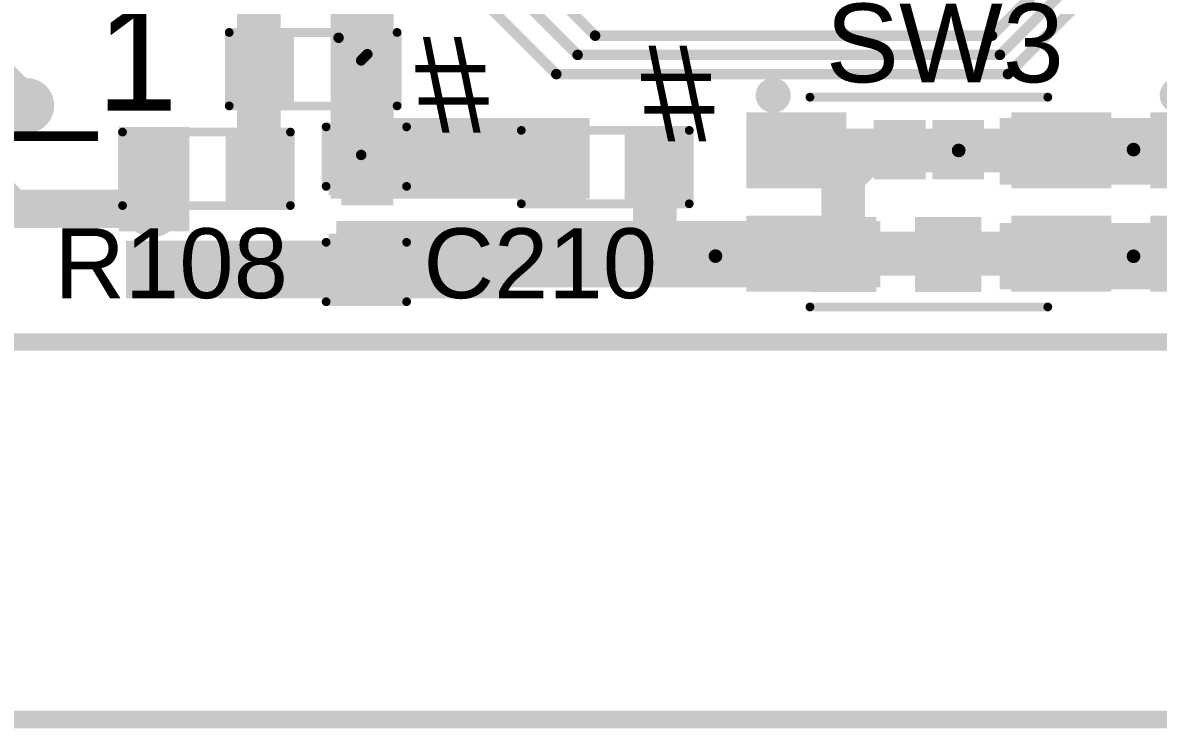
# Model space of a CAD drawing. Header units: millimetres. Extents: x -0.39 to 4.37, y -0.38 to 3.54.
# Drawn here: x 0.64 to 1.289, y -0.328 to 0.075 of the extents above; entities that cross this region are included whole.
import ezdxf

# ---------------------------------------------------------------- set-up
doc = ezdxf.new("R2010")
doc.units = ezdxf.units.MM
doc.header["$MEASUREMENT"] = 0
for name, color, linetype in [('BottomLayer', 5, 'Continuous'), ('BottomPaste', 16, 'Continuous'), ('BottomSolder', 6, 'Continuous'), ('Mechanical1', 6, 'Continuous'), ('Mechanical2', 216, 'Continuous'), ('TopLayer', 1, 'Continuous'), ('TopOverlay', 2, 'Continuous'), ('TopPaste', 8, 'Continuous'), ('TopSolder', 216, 'Continuous'), ('ViaHoleLayer', 16, 'Continuous')]:
    doc.layers.add(name, color=color, linetype=linetype)
doc.styles.add('Arial', font='', dxfattribs={"height": 0.2})
doc.styles.get('Arial').set_extended_font_data('Arial')

# ---------------------------------------------------------------- blocks, each defined once
blk = doc.blocks.new('C__0402_B_19')
at = {"layer": 'BottomLayer'}
for points in [[(-0.009500000000000001, 0.0125), (-0.009499999999999998, -0.0125), (-0.0275, -0.0125), (-0.0275, 0.0125)], [(0.0275, 0.0125), (0.0275, -0.0125), (0.009500000000000001, -0.0125), (0.009499999999999998, 0.0125)]]:
    blk.add_hatch(color=5, dxfattribs=at).paths.add_polyline_path(points)
at = {"layer": 'BottomPaste'}
for points in [[(-0.009500000000000001, 0.0125), (-0.009499999999999998, -0.0125), (-0.0275, -0.0125), (-0.0275, 0.0125)], [(0.0275, 0.0125), (0.0275, -0.0125), (0.009500000000000001, -0.0125), (0.009499999999999998, 0.0125)]]:
    blk.add_hatch(color=16, dxfattribs=at).paths.add_polyline_path(points)
at = {"layer": 'BottomSolder'}
for points in [[(-0.007137800000000001, 0.0148622), (-0.007137799999999999, -0.0148622), (-0.0298622, -0.0148622), (-0.0298622, 0.0148622)], [(0.0298622, 0.0148622), (0.0298622, -0.0148622), (0.007137800000000001, -0.0148622), (0.007137799999999999, 0.0148622)]]:
    blk.add_hatch(color=6, dxfattribs=at).paths.add_polyline_path(points)
blk = doc.blocks.new('RES0603_126')
at = {"layer": 'TopLayer'}
for points in [[(-0.015, 0.0175), (-0.015, -0.0175), (-0.045, -0.0175), (-0.045, 0.0175)], [(0.045, 0.0175), (0.045, -0.0175), (0.015, -0.0175), (0.015, 0.0175)]]:
    blk.add_hatch(color=1, dxfattribs=at).paths.add_polyline_path(points)
at = {"layer": 'TopPaste'}
for points in [[(-0.015, 0.0175), (-0.015, -0.0175), (-0.045, -0.0175), (-0.045, 0.0175)], [(0.045, 0.0175), (0.045, -0.0175), (0.015, -0.0175), (0.015, 0.0175)]]:
    blk.add_hatch(color=8, dxfattribs=at).paths.add_polyline_path(points)
at = {"layer": 'TopSolder'}
for points in [[(-0.011, 0.0215), (-0.011, -0.0215), (-0.049, -0.0215), (-0.049, 0.0215)], [(0.049, 0.0215), (0.049, -0.0215), (0.011, -0.0215), (0.011, 0.0215)]]:
    blk.add_hatch(color=216, dxfattribs=at).paths.add_polyline_path(points)
at = {"layer": 'TopOverlay', "const_width": 0.005}
for points in [[(-0.048, -0.021), (-0.048, 0.021)], [(-0.048, 0.021), (0.048, 0.021)], [(0.048, -0.021), (0.048, 0.021)], [(-0.048, -0.021), (0.048, -0.021)]]:
    blk.add_lwpolyline(points, dxfattribs=at)
at = {"layer": 'TopOverlay', "const_width": 0.0025}
for points in [[(-0.04925, 0.021, 1), (-0.04675, 0.021, 1)], [(-0.04925, 0.021, 1), (-0.04675, 0.021, 1)], [(0.04675, 0.021, 1), (0.04925, 0.021, 1)], [(0.04675, 0.021, 1), (0.04925, 0.021, 1)], [(-0.04925, -0.021, 1), (-0.04675, -0.021, 1)], [(-0.04925, -0.021, 1), (-0.04675, -0.021, 1)], [(0.04675, -0.021, 1), (0.04925, -0.021, 1)], [(0.04675, -0.021, 1), (0.04925, -0.021, 1)]]:
    blk.add_lwpolyline(points, format="xyb", close=True, dxfattribs=at)
blk = doc.blocks.new('RES0603_B_159')
at = {"layer": 'BottomLayer'}
for points in [[(-0.045, -0.0175), (-0.045, 0.0175), (-0.015, 0.0175), (-0.015, -0.0175)], [(0.015, -0.0175), (0.015, 0.0175), (0.045, 0.0175), (0.045, -0.0175)]]:
    blk.add_hatch(color=5, dxfattribs=at).paths.add_polyline_path(points)
at = {"layer": 'BottomPaste'}
for points in [[(-0.045, -0.0175), (-0.045, 0.0175), (-0.015, 0.0175), (-0.015, -0.0175)], [(0.015, -0.0175), (0.015, 0.0175), (0.045, 0.0175), (0.045, -0.0175)]]:
    blk.add_hatch(color=16, dxfattribs=at).paths.add_polyline_path(points)
at = {"layer": 'BottomSolder'}
for points in [[(-0.049, -0.0215), (-0.049, 0.0215), (-0.011, 0.0215), (-0.011, -0.0215)], [(0.011, -0.0215), (0.011, 0.0215), (0.049, 0.0215), (0.049, -0.0215)]]:
    blk.add_hatch(color=6, dxfattribs=at).paths.add_polyline_path(points)
blk = doc.blocks.new('RES0603_B_161')
at = {"layer": 'BottomLayer'}
for points in [[(-0.045, -0.0175), (-0.045, 0.0175), (-0.015, 0.0175), (-0.015, -0.0175)], [(0.015, -0.0175), (0.015, 0.0175), (0.045, 0.0175), (0.045, -0.0175)]]:
    blk.add_hatch(color=5, dxfattribs=at).paths.add_polyline_path(points)
at = {"layer": 'BottomPaste'}
for points in [[(-0.045, -0.0175), (-0.045, 0.0175), (-0.015, 0.0175), (-0.015, -0.0175)], [(0.015, -0.0175), (0.015, 0.0175), (0.045, 0.0175), (0.045, -0.0175)]]:
    blk.add_hatch(color=16, dxfattribs=at).paths.add_polyline_path(points)
at = {"layer": 'BottomSolder'}
for points in [[(-0.049, -0.0215), (-0.049, 0.0215), (-0.011, 0.0215), (-0.011, -0.0215)], [(0.011, -0.0215), (0.011, 0.0215), (0.049, 0.0215), (0.049, -0.0215)]]:
    blk.add_hatch(color=6, dxfattribs=at).paths.add_polyline_path(points)
blk = doc.blocks.new('DFN1006_2L_B_268')
at = {"layer": 'BottomLayer'}
for points in [[(-0.02755905, 0.01299215), (-0.00590555, 0.01299215), (-0.00590555, -0.01299215), (-0.02755905, -0.01299215)], [(0.00590555, 0.01299215), (0.02755905, 0.01299215), (0.02755905, -0.01299215), (0.00590555, -0.01299215)]]:
    blk.add_hatch(color=5, dxfattribs=at).paths.add_polyline_path(points)
at = {"layer": 'BottomPaste'}
for points in [[(-0.02755905, 0.01299215), (-0.00590555, 0.01299215), (-0.00590555, -0.01299215), (-0.02755905, -0.01299215)], [(0.00590555, 0.01299215), (0.02755905, 0.01299215), (0.02755905, -0.01299215), (0.00590555, -0.01299215)]]:
    blk.add_hatch(color=16, dxfattribs=at).paths.add_polyline_path(points)
at = {"layer": 'BottomSolder'}
for points in [[(-0.03155905, 0.01699215), (-0.00190555, 0.01699215), (-0.00190555, -0.01699215), (-0.03155905, -0.01699215)], [(0.00190555, 0.01699215), (0.03155905, 0.01699215), (0.03155905, -0.01699215), (0.00190555, -0.01699215)]]:
    blk.add_hatch(color=6, dxfattribs=at).paths.add_polyline_path(points)
blk = doc.blocks.new('C__0603_B_281')
at = {"layer": 'BottomLayer'}
for points in [[(-0.015, 0.0175), (-0.015, -0.0175), (-0.045, -0.0175), (-0.045, 0.0175)], [(0.045, 0.0175), (0.045, -0.0175), (0.015, -0.0175), (0.015, 0.0175)]]:
    blk.add_hatch(color=5, dxfattribs=at).paths.add_polyline_path(points)
at = {"layer": 'BottomPaste'}
for points in [[(-0.015, 0.0175), (-0.015, -0.0175), (-0.045, -0.0175), (-0.045, 0.0175)], [(0.045, 0.0175), (0.045, -0.0175), (0.015, -0.0175), (0.015, 0.0175)]]:
    blk.add_hatch(color=16, dxfattribs=at).paths.add_polyline_path(points)
at = {"layer": 'BottomSolder'}
for points in [[(-0.011, 0.0215), (-0.011, -0.0215), (-0.049, -0.0215), (-0.049, 0.0215)], [(0.049, 0.0215), (0.049, -0.0215), (0.011, -0.0215), (0.011, 0.0215)]]:
    blk.add_hatch(color=6, dxfattribs=at).paths.add_polyline_path(points)
blk = doc.blocks.new('TS_1185EC_C_D_B_372')
at = {"layer": 'TopLayer'}
for points in [[(-0.1003943, 0.04724505), (-0.0511817, 0.04724505), (-0.0511817, 0.01181195), (-0.1003943, 0.01181195)], [(0.0511817, 0.04724505), (0.1003943, 0.04724505), (0.1003943, 0.01181195), (0.0511817, 0.01181195)], [(-0.1003943, -0.01181095), (-0.0511817, -0.01181095), (-0.0511817, -0.04724405), (-0.1003943, -0.04724405)], [(0.0511817, -0.01181095), (0.1003943, -0.01181095), (0.1003943, -0.04724405), (0.0511817, -0.04724405)]]:
    blk.add_hatch(color=1, dxfattribs=at).paths.add_polyline_path(points)
at = {"layer": 'TopPaste'}
for points in [[(-0.1003943, 0.04724505), (-0.0511817, 0.04724505), (-0.0511817, 0.01181195), (-0.1003943, 0.01181195)], [(0.0511817, 0.04724505), (0.1003943, 0.04724505), (0.1003943, 0.01181195), (0.0511817, 0.01181195)], [(-0.1003943, -0.01181095), (-0.0511817, -0.01181095), (-0.0511817, -0.04724405), (-0.1003943, -0.04724405)], [(0.0511817, -0.01181095), (0.1003943, -0.01181095), (0.1003943, -0.04724405), (0.0511817, -0.04724405)]]:
    blk.add_hatch(color=8, dxfattribs=at).paths.add_polyline_path(points)
at = {"layer": 'TopSolder'}
for points in [[(-0.1043943, 0.05124505), (-0.0471817, 0.05124505), (-0.0471817, 0.00781195), (-0.1043943, 0.00781195)], [(0.0471817, 0.05124505), (0.1043943, 0.05124505), (0.1043943, 0.00781195), (0.0471817, 0.00781195)], [(-0.1043943, -0.00781095), (-0.0471817, -0.00781095), (-0.0471817, -0.05124405), (-0.1043943, -0.05124405)], [(0.0471817, -0.00781095), (0.1043943, -0.00781095), (0.1043943, -0.05124405), (0.0471817, -0.05124405)]]:
    blk.add_hatch(color=216, dxfattribs=at).paths.add_polyline_path(points)
at = {"layer": 'TopOverlay'}
for points, const_width in [([(-0.084, 0.061, 1), (-0.094, 0.061, 1)], 0.01), ([(-0.0965, 0.061, 1), (-0.0915, 0.061, 1)], 0.005), ([(-0.0865, 0.061, 1), (-0.0815, 0.061, 1)], 0.005), ([(-0.06925, 0.0600005, 1), (-0.06675, 0.0600005, 1)], 0.0025), ([(0.06675, 0.0600005, 1), (0.06925, 0.0600005, 1)], 0.0025), ([(-0.06925, -0.0599995, 1), (-0.06675, -0.0599995, 1)], 0.0025), ([(0.06675, -0.0599995, 1), (0.06925, -0.0599995, 1)], 0.0025)]:
    blk.add_lwpolyline(points, format="xyb", close=True, dxfattribs=dict(at, const_width=const_width))
at = {"layer": 'TopOverlay', "const_width": 0.005}
for points in [[(-0.068, 0.0600005), (0.068, 0.0600005)], [(-0.068, -0.0599995), (0.068, -0.0599995)]]:
    blk.add_lwpolyline(points, dxfattribs=at)
blk = doc.blocks.new('TS_1185EC_C_D_B_373')
at = {"layer": 'TopLayer'}
for points in [[(-0.1003929, 0.04724505), (-0.0511803, 0.04724505), (-0.0511803, 0.01181195), (-0.1003929, 0.01181195)], [(0.0511811, 0.04724505), (0.1003937, 0.04724505), (0.1003937, 0.01181195), (0.0511811, 0.01181195)], [(-0.1003929, -0.01181095), (-0.0511803, -0.01181095), (-0.0511803, -0.04724405), (-0.1003929, -0.04724405)], [(0.0511811, -0.01181095), (0.1003937, -0.01181095), (0.1003937, -0.04724405), (0.0511811, -0.04724405)]]:
    blk.add_hatch(color=1, dxfattribs=at).paths.add_polyline_path(points)
at = {"layer": 'TopPaste'}
for points in [[(-0.1003929, 0.04724505), (-0.0511803, 0.04724505), (-0.0511803, 0.01181195), (-0.1003929, 0.01181195)], [(0.0511811, 0.04724505), (0.1003937, 0.04724505), (0.1003937, 0.01181195), (0.0511811, 0.01181195)], [(-0.1003929, -0.01181095), (-0.0511803, -0.01181095), (-0.0511803, -0.04724405), (-0.1003929, -0.04724405)], [(0.0511811, -0.01181095), (0.1003937, -0.01181095), (0.1003937, -0.04724405), (0.0511811, -0.04724405)]]:
    blk.add_hatch(color=8, dxfattribs=at).paths.add_polyline_path(points)
at = {"layer": 'TopSolder'}
for points in [[(-0.1043929, 0.05124505), (-0.0471803, 0.05124505), (-0.0471803, 0.00781195), (-0.1043929, 0.00781195)], [(0.0471811, 0.05124505), (0.1043937, 0.05124505), (0.1043937, 0.00781195), (0.0471811, 0.00781195)], [(-0.1043929, -0.00781095), (-0.0471803, -0.00781095), (-0.0471803, -0.05124405), (-0.1043929, -0.05124405)], [(0.0471811, -0.00781095), (0.1043937, -0.00781095), (0.1043937, -0.05124405), (0.0471811, -0.05124405)]]:
    blk.add_hatch(color=216, dxfattribs=at).paths.add_polyline_path(points)
at = {"layer": 'TopOverlay'}
for points, const_width in [([(-0.084, 0.061, 1), (-0.094, 0.061, 1)], 0.01), ([(-0.0965, 0.061, 1), (-0.0915, 0.061, 1)], 0.005), ([(-0.0865, 0.061, 1), (-0.0815, 0.061, 1)], 0.005), ([(-0.0692506, 0.0600005, 1), (-0.0667506, 0.0600005, 1)], 0.0025), ([(0.0667494, 0.0600005, 1), (0.0692494, 0.0600005, 1)], 0.0025), ([(-0.0692506, -0.0599995, 1), (-0.0667506, -0.0599995, 1)], 0.0025), ([(0.0667494, -0.0599995, 1), (0.0692494, -0.0599995, 1)], 0.0025)]:
    blk.add_lwpolyline(points, format="xyb", close=True, dxfattribs=dict(at, const_width=const_width))
at = {"layer": 'TopOverlay', "const_width": 0.005}
for points in [[(-0.0680006, 0.0600005), (0.0679994, 0.0600005)], [(-0.0680006, -0.0599995), (0.0679994, -0.0599995)]]:
    blk.add_lwpolyline(points, dxfattribs=at)
blk = doc.blocks.new('RES0603_389')
at = {"layer": 'TopLayer'}
for points in [[(-0.015, 0.0175), (-0.015, -0.0175), (-0.045, -0.0175), (-0.045, 0.0175)], [(0.045, 0.0175), (0.045, -0.0175), (0.015, -0.0175), (0.015, 0.0175)]]:
    blk.add_hatch(color=1, dxfattribs=at).paths.add_polyline_path(points)
at = {"layer": 'TopPaste'}
for points in [[(-0.015, 0.0175), (-0.015, -0.0175), (-0.045, -0.0175), (-0.045, 0.0175)], [(0.045, 0.0175), (0.045, -0.0175), (0.015, -0.0175), (0.015, 0.0175)]]:
    blk.add_hatch(color=8, dxfattribs=at).paths.add_polyline_path(points)
at = {"layer": 'TopSolder'}
for points in [[(-0.011, 0.0215), (-0.011, -0.0215), (-0.049, -0.0215), (-0.049, 0.0215)], [(0.049, 0.0215), (0.049, -0.0215), (0.011, -0.0215), (0.011, 0.0215)]]:
    blk.add_hatch(color=216, dxfattribs=at).paths.add_polyline_path(points)
at = {"layer": 'TopOverlay', "const_width": 0.005}
for points in [[(0.048, 0.021), (-0.048, 0.021)], [(-0.048, 0.021), (-0.048, -0.021)], [(0.048, 0.021), (0.048, -0.021)], [(0.048, -0.021), (-0.048, -0.021)]]:
    blk.add_lwpolyline(points, dxfattribs=at)
at = {"layer": 'TopOverlay', "const_width": 0.0025}
for points in [[(-0.04925, 0.021, 1), (-0.04675, 0.021, 1)], [(-0.04925, 0.021, 1), (-0.04675, 0.021, 1)], [(0.04675, 0.021, 1), (0.04925, 0.021, 1)], [(0.04675, 0.021, 1), (0.04925, 0.021, 1)], [(-0.04925, -0.021, 1), (-0.04675, -0.021, 1)], [(-0.04925, -0.021, 1), (-0.04675, -0.021, 1)], [(0.04675, -0.021, 1), (0.04925, -0.021, 1)], [(0.04675, -0.021, 1), (0.04925, -0.021, 1)]]:
    blk.add_lwpolyline(points, format="xyb", close=True, dxfattribs=at)
blk = doc.blocks.new('RES0603_390')
at = {"layer": 'TopLayer'}
for points in [[(-0.015, 0.0175), (-0.015, -0.0175), (-0.045, -0.0175), (-0.045, 0.0175)], [(0.045, 0.0175), (0.045, -0.0175), (0.015, -0.0175), (0.015, 0.0175)]]:
    blk.add_hatch(color=1, dxfattribs=at).paths.add_polyline_path(points)
at = {"layer": 'TopPaste'}
for points in [[(-0.015, 0.0175), (-0.015, -0.0175), (-0.045, -0.0175), (-0.045, 0.0175)], [(0.045, 0.0175), (0.045, -0.0175), (0.015, -0.0175), (0.015, 0.0175)]]:
    blk.add_hatch(color=8, dxfattribs=at).paths.add_polyline_path(points)
at = {"layer": 'TopSolder'}
for points in [[(-0.011, 0.0215), (-0.011, -0.0215), (-0.049, -0.0215), (-0.049, 0.0215)], [(0.049, 0.0215), (0.049, -0.0215), (0.011, -0.0215), (0.011, 0.0215)]]:
    blk.add_hatch(color=216, dxfattribs=at).paths.add_polyline_path(points)
at = {"layer": 'TopOverlay', "const_width": 0.005}
for points in [[(-0.048, -0.021), (-0.048, 0.021)], [(-0.048, 0.021), (0.048, 0.021)], [(0.048, -0.021), (0.048, 0.021)], [(-0.048, -0.021), (0.048, -0.021)]]:
    blk.add_lwpolyline(points, dxfattribs=at)
at = {"layer": 'TopOverlay', "const_width": 0.0025}
for points in [[(-0.04925, 0.021, 1), (-0.04675, 0.021, 1)], [(-0.04925, 0.021, 1), (-0.04675, 0.021, 1)], [(0.04675, 0.021, 1), (0.04925, 0.021, 1)], [(0.04675, 0.021, 1), (0.04925, 0.021, 1)], [(-0.04925, -0.021, 1), (-0.04675, -0.021, 1)], [(-0.04925, -0.021, 1), (-0.04675, -0.021, 1)], [(0.04675, -0.021, 1), (0.04925, -0.021, 1)], [(0.04675, -0.021, 1), (0.04925, -0.021, 1)]]:
    blk.add_lwpolyline(points, format="xyb", close=True, dxfattribs=at)
blk = doc.blocks.new('C__0603_457')
at = {"layer": 'TopLayer'}
for points in [[(-0.045, -0.0175), (-0.045, 0.0175), (-0.015, 0.0175), (-0.015, -0.0175)], [(0.015, -0.0175), (0.015, 0.0175), (0.045, 0.0175), (0.045, -0.0175)]]:
    blk.add_hatch(color=1, dxfattribs=at).paths.add_polyline_path(points)
at = {"layer": 'TopPaste'}
for points in [[(-0.045, -0.0175), (-0.045, 0.0175), (-0.015, 0.0175), (-0.015, -0.0175)], [(0.015, -0.0175), (0.015, 0.0175), (0.045, 0.0175), (0.045, -0.0175)]]:
    blk.add_hatch(color=8, dxfattribs=at).paths.add_polyline_path(points)
at = {"layer": 'TopSolder'}
for points in [[(-0.049, -0.0215), (-0.049, 0.0215), (-0.011, 0.0215), (-0.011, -0.0215)], [(0.011, -0.0215), (0.011, 0.0215), (0.049, 0.0215), (0.049, -0.0215)]]:
    blk.add_hatch(color=216, dxfattribs=at).paths.add_polyline_path(points)
at = {"layer": 'TopOverlay', "const_width": 0.005}
for points in [[(-0.05, -0.023), (-0.05, 0.023)], [(-0.016, 0.023), (-0.05, 0.023)], [(0.05, 0.023), (0.016, 0.023)], [(0.05, -0.023), (0.05, 0.023)], [(-0.016, -0.023), (-0.05, -0.023)], [(0.05, -0.023), (0.016, -0.023)]]:
    blk.add_lwpolyline(points, dxfattribs=at)
at = {"layer": 'TopOverlay', "const_width": 0.0025}
for points in [[(-0.05125, 0.023, 1), (-0.04875, 0.023, 1)], [(-0.05125, 0.023, 1), (-0.04875, 0.023, 1)], [(-0.01725, 0.023, 1), (-0.01475, 0.023, 1)], [(0.01475, 0.023, 1), (0.01725, 0.023, 1)], [(0.04875, 0.023, 1), (0.05125, 0.023, 1)], [(0.04875, 0.023, 1), (0.05125, 0.023, 1)], [(-0.05125, -0.023, 1), (-0.04875, -0.023, 1)], [(-0.05125, -0.023, 1), (-0.04875, -0.023, 1)], [(-0.01725, -0.023, 1), (-0.01475, -0.023, 1)], [(0.01475, -0.023, 1), (0.01725, -0.023, 1)], [(0.04875, -0.023, 1), (0.05125, -0.023, 1)], [(0.04875, -0.023, 1), (0.05125, -0.023, 1)]]:
    blk.add_lwpolyline(points, format="xyb", close=True, dxfattribs=at)

msp = doc.modelspace()

# ---------------------------------------------------------------- hatches: boundary and pattern name
at = {"layer": 'BottomLayer'}
h = msp.add_hatch(color=5, dxfattribs=at)
edge = h.paths.add_edge_path()
edge.add_arc((0.642, 0.028), 0.011811, 0, 360)
h = msp.add_hatch(color=5, dxfattribs=at)
edge = h.paths.add_edge_path()
edge.add_arc((1.1748531, 0.0023507), 0.0059055, 0, 360)
h = msp.add_hatch(color=5, dxfattribs=at)
edge = h.paths.add_edge_path()
edge.add_arc((1.2748225, 0.0028222), 0.0059055, 0, 360)
h = msp.add_hatch(color=5, dxfattribs=at)
edge = h.paths.add_edge_path()
edge.add_arc((0.714, -0.0315001), 0.011811, 0, 360)
msp.add_hatch(color=5, dxfattribs=at).paths.add_polyline_path([(0.819, -0.076), (1.13, -0.076), (1.13, -0.038), (0.819, -0.038)])
h = msp.add_hatch(color=5, dxfattribs=at)
edge = h.paths.add_edge_path()
edge.add_arc((0.7168225, -0.0651778), 0.011811, 0, 360)
h = msp.add_hatch(color=5, dxfattribs=at)
edge = h.paths.add_edge_path()
edge.add_arc((1.0358225, -0.0580833), 0.0059055, 0, 360)
h = msp.add_hatch(color=5, dxfattribs=at)
edge = h.paths.add_edge_path()
edge.add_arc((1.2748225, -0.0581778), 0.0059055, 0, 360)
at = {"layer": 'BottomSolder'}
h = msp.add_hatch(color=6, dxfattribs=at)
edge = h.paths.add_edge_path()
edge.add_arc((0.642, 0.028), 0.015811, 0, 360)
h = msp.add_hatch(color=6, dxfattribs=at)
edge = h.paths.add_edge_path()
edge.add_arc((1.1748531, 0.0023507), 0.0099055, 0, 360)
h = msp.add_hatch(color=6, dxfattribs=at)
edge = h.paths.add_edge_path()
edge.add_arc((1.2748225, 0.0028222), 0.0099055, 0, 360)
h = msp.add_hatch(color=6, dxfattribs=at)
edge = h.paths.add_edge_path()
edge.add_arc((0.714, -0.0315001), 0.015811, 0, 360)
h = msp.add_hatch(color=6, dxfattribs=at)
edge = h.paths.add_edge_path()
edge.add_arc((0.7168225, -0.0651778), 0.015811, 0, 360)
h = msp.add_hatch(color=6, dxfattribs=at)
edge = h.paths.add_edge_path()
edge.add_arc((1.0358225, -0.0580833), 0.0099055, 0, 360)
h = msp.add_hatch(color=6, dxfattribs=at)
edge = h.paths.add_edge_path()
edge.add_arc((1.2748225, -0.0581778), 0.0099055, 0, 360)
at = {"layer": 'TopLayer'}
for points in [[(0.8158225, -0.0191778), (0.8518225, -0.0191778), (0.8518225, 0.1238222), (0.8158225, 0.1238222)], [(0.8158225, -0.0251778), (0.9638225, -0.0251778), (0.9638225, 0.0208222), (0.8158225, 0.0208222)], [(0.6948225, -0.044), (0.7349999, -0.044), (0.7349999, 0.0158222), (0.6948225, 0.0158222)], [(0.6988225, -0.0821778), (0.9158225, -0.0821778), (0.9158225, -0.0491778), (0.6988225, -0.0491778)]]:
    msp.add_hatch(color=1, dxfattribs=at).paths.add_polyline_path(points)
h = msp.add_hatch(color=1, dxfattribs=at)
edge = h.paths.add_edge_path()
edge.add_arc((0.642, 0.028), 0.011811, 0, 360)
h = msp.add_hatch(color=1, dxfattribs=at)
edge = h.paths.add_edge_path()
edge.add_arc((1.1748531, 0.0023507), 0.0059055, 0, 360)
h = msp.add_hatch(color=1, dxfattribs=at)
edge = h.paths.add_edge_path()
edge.add_arc((1.2748225, 0.0028222), 0.0059055, 0, 360)
h = msp.add_hatch(color=1, dxfattribs=at)
edge = h.paths.add_edge_path()
edge.add_arc((0.714, -0.0315001), 0.011811, 0, 360)
h = msp.add_hatch(color=1, dxfattribs=at)
edge = h.paths.add_edge_path()
edge.add_arc((0.7168225, -0.0651778), 0.011811, 0, 360)
h = msp.add_hatch(color=1, dxfattribs=at)
edge = h.paths.add_edge_path()
edge.add_arc((1.0358225, -0.0580833), 0.0059055, 0, 360)
h = msp.add_hatch(color=1, dxfattribs=at)
edge = h.paths.add_edge_path()
edge.add_arc((1.2748225, -0.0581778), 0.0059055, 0, 360)
at = {"layer": 'TopSolder'}
h = msp.add_hatch(color=216, dxfattribs=at)
edge = h.paths.add_edge_path()
edge.add_arc((0.642, 0.028), 0.015811, 0, 360)
h = msp.add_hatch(color=216, dxfattribs=at)
edge = h.paths.add_edge_path()
edge.add_arc((1.1748531, 0.0023507), 0.0099055, 0, 360)
h = msp.add_hatch(color=216, dxfattribs=at)
edge = h.paths.add_edge_path()
edge.add_arc((1.2748225, 0.0028222), 0.0099055, 0, 360)
h = msp.add_hatch(color=216, dxfattribs=at)
edge = h.paths.add_edge_path()
edge.add_arc((0.714, -0.0315001), 0.015811, 0, 360)
h = msp.add_hatch(color=216, dxfattribs=at)
edge = h.paths.add_edge_path()
edge.add_arc((0.7168225, -0.0651778), 0.015811, 0, 360)
h = msp.add_hatch(color=216, dxfattribs=at)
edge = h.paths.add_edge_path()
edge.add_arc((1.0358225, -0.0580833), 0.0099055, 0, 360)
h = msp.add_hatch(color=216, dxfattribs=at)
edge = h.paths.add_edge_path()
edge.add_arc((1.2748225, -0.0581778), 0.0099055, 0, 360)
at = {"layer": 'ViaHoleLayer'}
h = msp.add_hatch(color=16, dxfattribs=at)
edge = h.paths.add_edge_path()
edge.add_arc((0.642, 0.028), 0.0059055, 0, 360)
h = msp.add_hatch(color=16, dxfattribs=at)
edge = h.paths.add_edge_path()
edge.add_arc((1.2748225, 0.0028222), 0.003937, 0, 360)
h = msp.add_hatch(color=16, dxfattribs=at)
edge = h.paths.add_edge_path()
edge.add_arc((1.1748531, 0.0023507), 0.003937, 0, 360)
h = msp.add_hatch(color=16, dxfattribs=at)
edge = h.paths.add_edge_path()
edge.add_arc((0.714, -0.0315001), 0.0059055, 0, 360)
h = msp.add_hatch(color=16, dxfattribs=at)
edge = h.paths.add_edge_path()
edge.add_arc((1.0358225, -0.0580833), 0.003937, 0, 360)
h = msp.add_hatch(color=16, dxfattribs=at)
edge = h.paths.add_edge_path()
edge.add_arc((1.2748225, -0.0581778), 0.003937, 0, 360)
h = msp.add_hatch(color=16, dxfattribs=at)
edge = h.paths.add_edge_path()
edge.add_arc((0.7168225, -0.0651778), 0.0059055, 0, 360)

# ---------------------------------------------------------------- linework, layer by layer
at = {"layer": 'BottomLayer'}
for points, const_width in [([(0.8368225, -0.0176778), (0.8368225, 0.0888225)], 0.02), ([(0.57, 0.033), (0.634, -0.031)], 0.022), ([(1.1088225, -0.0123148), (1.1234672, 0.0023299)], 0.025), ([(1.1234672, 0.0023299), (1.1405979, 0.0023299)], 0.025), ([(1.1405979, 0.0023299), (1.1410902, 0.0028222)], 0.025), ([(1.1748531, 0.0023507), (1.1753816, 0.0018222)], 0.02), ([(1.1753816, 0.0018222), (1.2198225, 0.0018222)], 0.02), ([(1.1088225, -0.0571778), (1.1088225, -0.0123148)], 0.025), ([(0.634, -0.031), (0.714, -0.031)], 0.022), ([(1.0358224, -0.0580833), (1.0358225, -0.0580833)], 0.02), ([(1.1688225, -0.0571778), (1.1693225, -0.0576778)], 0.02), ([(1.1693225, -0.0576778), (1.2743225, -0.0576778)], 0.02), ([(1.2743225, -0.0576778), (1.2748225, -0.0581778)], 0.02)]:
    msp.add_lwpolyline(points, dxfattribs=dict(at, const_width=const_width))
for points, const_width in [([(1.1172172, 0.0023299, 1), (1.1297172, 0.0023299, 1)], 0.0125), ([(1.1172172, 0.0023299, 1), (1.1297172, 0.0023299, 1)], 0.0125), ([(1.1343479, 0.0023299, 1), (1.1468479, 0.0023299, 1)], 0.0125), ([(1.1343479, 0.0023299, 1), (1.1468479, 0.0023299, 1)], 0.0125), ([(1.1348402, 0.0028222, 1), (1.1473402, 0.0028222, 1)], 0.0125), ([(1.1698531, 0.0023507, 1), (1.1798531, 0.0023507, 1)], 0.01), ([(1.1703816, 0.0018222, 1), (1.1803816, 0.0018222, 1)], 0.01), ([(1.1703816, 0.0018222, 1), (1.1803816, 0.0018222, 1)], 0.01), ([(1.2148225, 0.0018222, 1), (1.2248225, 0.0018222, 1)], 0.01), ([(1.1025725, -0.0123148, 1), (1.1150725, -0.0123148, 1)], 0.0125), ([(1.1025725, -0.0123148, 1), (1.1150725, -0.0123148, 1)], 0.0125), ([(0.8318225, -0.0176778, 1), (0.8418225, -0.0176778, 1)], 0.01), ([(0.6285, -0.031, 1), (0.6395, -0.031, 1)], 0.011), ([(0.6285, -0.031, 1), (0.6395, -0.031, 1)], 0.011), ([(0.7085, -0.031, 1), (0.7195, -0.031, 1)], 0.011), ([(1.1025725, -0.0571778, 1), (1.1150725, -0.0571778, 1)], 0.0125), ([(1.0308224, -0.0580833, 1), (1.0408224, -0.0580833, 1)], 0.01), ([(1.0308225, -0.0580833, 1), (1.0408225, -0.0580833, 1)], 0.01), ([(1.1638225, -0.0571778, 1), (1.1738225, -0.0571778, 1)], 0.01), ([(1.1643225, -0.0576778, 1), (1.1743225, -0.0576778, 1)], 0.01), ([(1.1643225, -0.0576778, 1), (1.1743225, -0.0576778, 1)], 0.01), ([(1.2693225, -0.0576778, 1), (1.2793225, -0.0576778, 1)], 0.01), ([(1.2693225, -0.0576778, 1), (1.2793225, -0.0576778, 1)], 0.01), ([(1.2698225, -0.0581778, 1), (1.2798225, -0.0581778, 1)], 0.01)]:
    msp.add_lwpolyline(points, format="xyb", close=True, dxfattribs=dict(at, const_width=const_width))
at = {"layer": 'Mechanical1', "const_width": 0.01}
msp.add_lwpolyline([(-0.1071779, -0.3231778), (1.7799145, -0.3231778)], dxfattribs=at)
at = {"layer": 'Mechanical2', "const_width": 0.01}
msp.add_lwpolyline([(-0.1071775, -0.1071778), (3.6995724, -0.1071778)], dxfattribs=at)
at = {"layer": 'TopLayer'}
for points, const_width in [([(0.8203572, 0.0667875), (0.8203572, 0.2449169)], 0.005), ([(1.1984504, 0.057), (1.3358225, 0.1943721)], 0.006), ([(1.2030067, 0.046), (1.3488225, 0.1918158)], 0.006), ([(1.1938941, 0.068), (1.317, 0.1911059)], 0.006), ([(0.8716645, 0.1633355), (0.967, 0.068)], 0.006), ([(0.8588685, 0.1551316), (0.9570001, 0.057)], 0.006), ([(0.8558225, 0.1349796), (0.9448021, 0.046)], 0.006), ([(0.7748225, 0.0478222), (0.7748225, 0.1018222)], 0.025), ([(0.8367933, 0.057381), (0.8367933, 0.0892067)], 0.006), ([(0.6061778, 0.0638222), (0.642, 0.028)], 0.022), ([(0.8203572, 0.0667875), (0.8332785, 0.0538662)], 0.006), ([(0.967, 0.068), (1.1938941, 0.068)], 0.006), ([(0.7738225, 0.0468222), (0.7748225, 0.0478222)], 0.025), ([(0.7748225, 0.0478222), (0.7758225, 0.0488222)], 0.025), ([(0.7748225, -0.0041778), (0.7748225, 0.0478222)], 0.025), ([(0.8332785, 0.0538662), (0.8367933, 0.057381)], 0.006), ([(0.9570001, 0.057), (1.1984504, 0.057)], 0.006), ([(0.8332785, -0.0002272), (0.8332785, 0.0538662)], 0.006), ([(0.9448021, 0.046), (1.2030067, 0.046)], 0.006), ([(1.0820345, 0.0023507), (1.1748531, 0.0023507)], 0.025), ([(1.1748531, 0.0023507), (1.2336105, 0.0023507)], 0.025), ([(0.7738225, -0.0051778), (0.7748225, -0.0041778)], 0.025), ([(0.714, -0.031), (0.714, -0.0098553)], 0.02), ([(1.0010947, -0.0089056), (1.0028225, -0.0071778)], 0.025), ([(1.0010947, -0.0444385), (1.0010947, -0.0089056)], 0.025), ([(1.0010947, -0.0444385), (1.013834, -0.0571778)], 0.025), ([(0.9803554, -0.0651778), (1.0010947, -0.0444385)], 0.02), ([(1.013834, -0.0571778), (1.081562, -0.0571778)], 0.025), ([(1.081562, -0.0571778), (1.0820345, -0.0567053)], 0.025), ([(1.0820345, -0.0567053), (1.2336105, -0.0567053)], 0.025), ([(0.8912305, -0.0641858), (0.8922225, -0.0651778)], 0.02), ([(0.8922225, -0.0651778), (0.9803554, -0.0651778)], 0.02)]:
    msp.add_lwpolyline(points, dxfattribs=dict(at, const_width=const_width))
for points, const_width in [([(0.8188572, 0.0667875, 1), (0.8218572, 0.0667875, 1)], 0.003), ([(0.8191072, 0.0667875, 1), (0.8216072, 0.0667875, 1)], 0.0025), ([(0.9655, 0.068, 1), (0.9685, 0.068, 1)], 0.003), ([(0.9655, 0.068, 1), (0.9685, 0.068, 1)], 0.003), ([(1.1923941, 0.068, 1), (1.1953941, 0.068, 1)], 0.003), ([(1.1923941, 0.068, 1), (1.1953941, 0.068, 1)], 0.003), ([(0.7675725, 0.0468222, 1), (0.7800725, 0.0468222, 1)], 0.0125), ([(0.7685725, 0.0478222, 1), (0.7810725, 0.0478222, 1)], 0.0125), ([(0.7685725, 0.0478222, 1), (0.7810725, 0.0478222, 1)], 0.0125), ([(0.7685725, 0.0478222, 1), (0.7810725, 0.0478222, 1)], 0.0125), ([(0.7685725, 0.0478222, 1), (0.7810725, 0.0478222, 1)], 0.0125), ([(0.7695725, 0.0488222, 1), (0.7820725, 0.0488222, 1)], 0.0125), ([(0.8352933, 0.057381, 1), (0.8382933, 0.057381, 1)], 0.003), ([(0.8352933, 0.057381, 1), (0.8382933, 0.057381, 1)], 0.003), ([(0.9555001, 0.057, 1), (0.9585001, 0.057, 1)], 0.003), ([(0.9555001, 0.057, 1), (0.9585001, 0.057, 1)], 0.003), ([(1.1969504, 0.057, 1), (1.1999504, 0.057, 1)], 0.003), ([(1.1969504, 0.057, 1), (1.1999504, 0.057, 1)], 0.003), ([(0.8317785, 0.0538662, 1), (0.8347785, 0.0538662, 1)], 0.003), ([(0.8317785, 0.0538662, 1), (0.8347785, 0.0538662, 1)], 0.003), ([(0.8317785, 0.0538662, 1), (0.8347785, 0.0538662, 1)], 0.003), ([(0.9433021, 0.046, 1), (0.9463021, 0.046, 1)], 0.003), ([(0.9433021, 0.046, 1), (0.9463021, 0.046, 1)], 0.003), ([(1.2015067, 0.046, 1), (1.2045067, 0.046, 1)], 0.003), ([(1.2015067, 0.046, 1), (1.2045067, 0.046, 1)], 0.003), ([(0.6365, 0.028, 1), (0.6475, 0.028, 1)], 0.011), ([(1.0757845, 0.0023507, 1), (1.0882845, 0.0023507, 1)], 0.0125), ([(1.1686031, 0.0023507, 1), (1.1811031, 0.0023507, 1)], 0.0125), ([(1.1686031, 0.0023507, 1), (1.1811031, 0.0023507, 1)], 0.0125), ([(1.2273605, 0.0023507, 1), (1.2398605, 0.0023507, 1)], 0.0125), ([(0.7675725, -0.0051778, 1), (0.7800725, -0.0051778, 1)], 0.0125), ([(0.7685725, -0.0041778, 1), (0.7810725, -0.0041778, 1)], 0.0125), ([(0.7685725, -0.0041778, 1), (0.7810725, -0.0041778, 1)], 0.0125), ([(0.709, -0.0098553, 1), (0.719, -0.0098553, 1)], 0.01), ([(0.8317785, -0.0002272, 1), (0.8347785, -0.0002272, 1)], 0.003), ([(0.9948447, -0.0089056, 1), (1.0073447, -0.0089056, 1)], 0.0125), ([(0.9948447, -0.0089056, 1), (1.0073447, -0.0089056, 1)], 0.0125), ([(0.9965725, -0.0071778, 1), (1.0090725, -0.0071778, 1)], 0.0125), ([(0.709, -0.031, 1), (0.719, -0.031, 1)], 0.01), ([(0.9948447, -0.0444385, 1), (1.0073447, -0.0444385, 1)], 0.0125), ([(0.9948447, -0.0444385, 1), (1.0073447, -0.0444385, 1)], 0.0125), ([(0.9960947, -0.0444385, 1), (1.0060947, -0.0444385, 1)], 0.01), ([(1.007584, -0.0571778, 1), (1.020084, -0.0571778, 1)], 0.0125), ([(1.007584, -0.0571778, 1), (1.020084, -0.0571778, 1)], 0.0125), ([(1.075312, -0.0571778, 1), (1.087812, -0.0571778, 1)], 0.0125), ([(1.075312, -0.0571778, 1), (1.087812, -0.0571778, 1)], 0.0125), ([(1.0757845, -0.0567053, 1), (1.0882845, -0.0567053, 1)], 0.0125), ([(1.0757845, -0.0567053, 1), (1.0882845, -0.0567053, 1)], 0.0125), ([(1.2273605, -0.0567053, 1), (1.2398605, -0.0567053, 1)], 0.0125), ([(0.8862305, -0.0641858, 1), (0.8962305, -0.0641858, 1)], 0.01), ([(0.8872225, -0.0651778, 1), (0.8972225, -0.0651778, 1)], 0.01), ([(0.8872225, -0.0651778, 1), (0.8972225, -0.0651778, 1)], 0.01), ([(0.9753554, -0.0651778, 1), (0.9853554, -0.0651778, 1)], 0.01), ([(0.9753554, -0.0651778, 1), (0.9853554, -0.0651778, 1)], 0.01)]:
    msp.add_lwpolyline(points, format="xyb", close=True, dxfattribs=dict(at, const_width=const_width))

# ---------------------------------------------------------------- block references
for name, p in [('RES0603_390', (0.8058225, 0.0488222)), ('TS_1185EC_C_D_B_372', (1.1578225, -0.0271778)), ('TS_1185EC_C_D_B_373', (1.3888214, -0.0271778)), ('DFN1006_2L_B_268', (1.1578225, 0.0028222)), ('RES0603_126', (0.7448225, -0.0081778))]:
    msp.add_blockref(name, p)
for name, p, rotation in [('RES0603_B_159', (1.2198225, -0.0281778), 90), ('RES0603_B_161', (1.2748225, -0.0281778), 270), ('C__0603_457', (0.8362305, -0.0341858), 270), ('RES0603_389', (0.9728225, -0.0071778), 180), ('C__0402_B_19', (0.8368225, -0.0361778), 90), ('C__0603_B_281', (1.1388225, -0.0571778), 180)]:
    msp.add_blockref(name, p, dxfattribs=dict(rotation=rotation))

# ---------------------------------------------------------------- texts
at = {"layer": 'TopOverlay', "style": 'Arial'}
msp.add_text('BOOT_1', height=0.06, rotation=360, dxfattribs=at).set_placement((0.3978225, 0.0251509))
for s, height, p in [('SW3', 0.045, (1.0988419, 0.0413295)), ('R108', 0.04, (0.6578451, -0.0821713)), ('C210', 0.04, (0.8688451, -0.0821713))]:
    msp.add_text(s, height=height, dxfattribs=at).set_placement(p)
at = {"layer": 'TopOverlay', "style": 'Arial', "text_generation_flag": 2}
for p in [(0.8638225, 0.0672315), (0.9928225, 0.0622315)]:
    msp.add_text('#', height=0.055, rotation=180, dxfattribs=at).set_placement(p)

doc.saveas('drawing.dxf')
